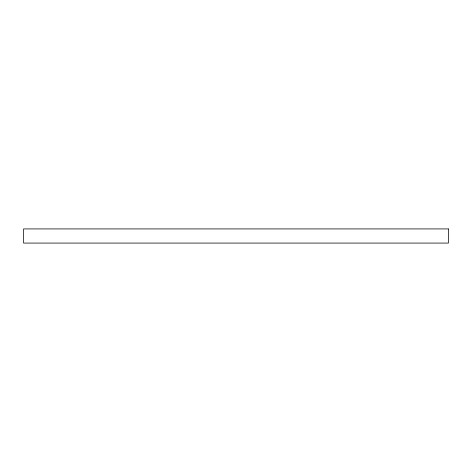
<?xml version="1.0" encoding="UTF-8"?>
<svg xmlns="http://www.w3.org/2000/svg" width="472" height="472" viewBox="0 0 472 472"><rect width="100%" height="100%" fill="white"/><g stroke="black" fill="none" stroke-linecap="round" stroke-linejoin="round"><path stroke-width="0.71" d="M448.4 228.92L23.6 228.92L23.6 243.08L448.4 243.08L448.4 228.92"/></g></svg>
